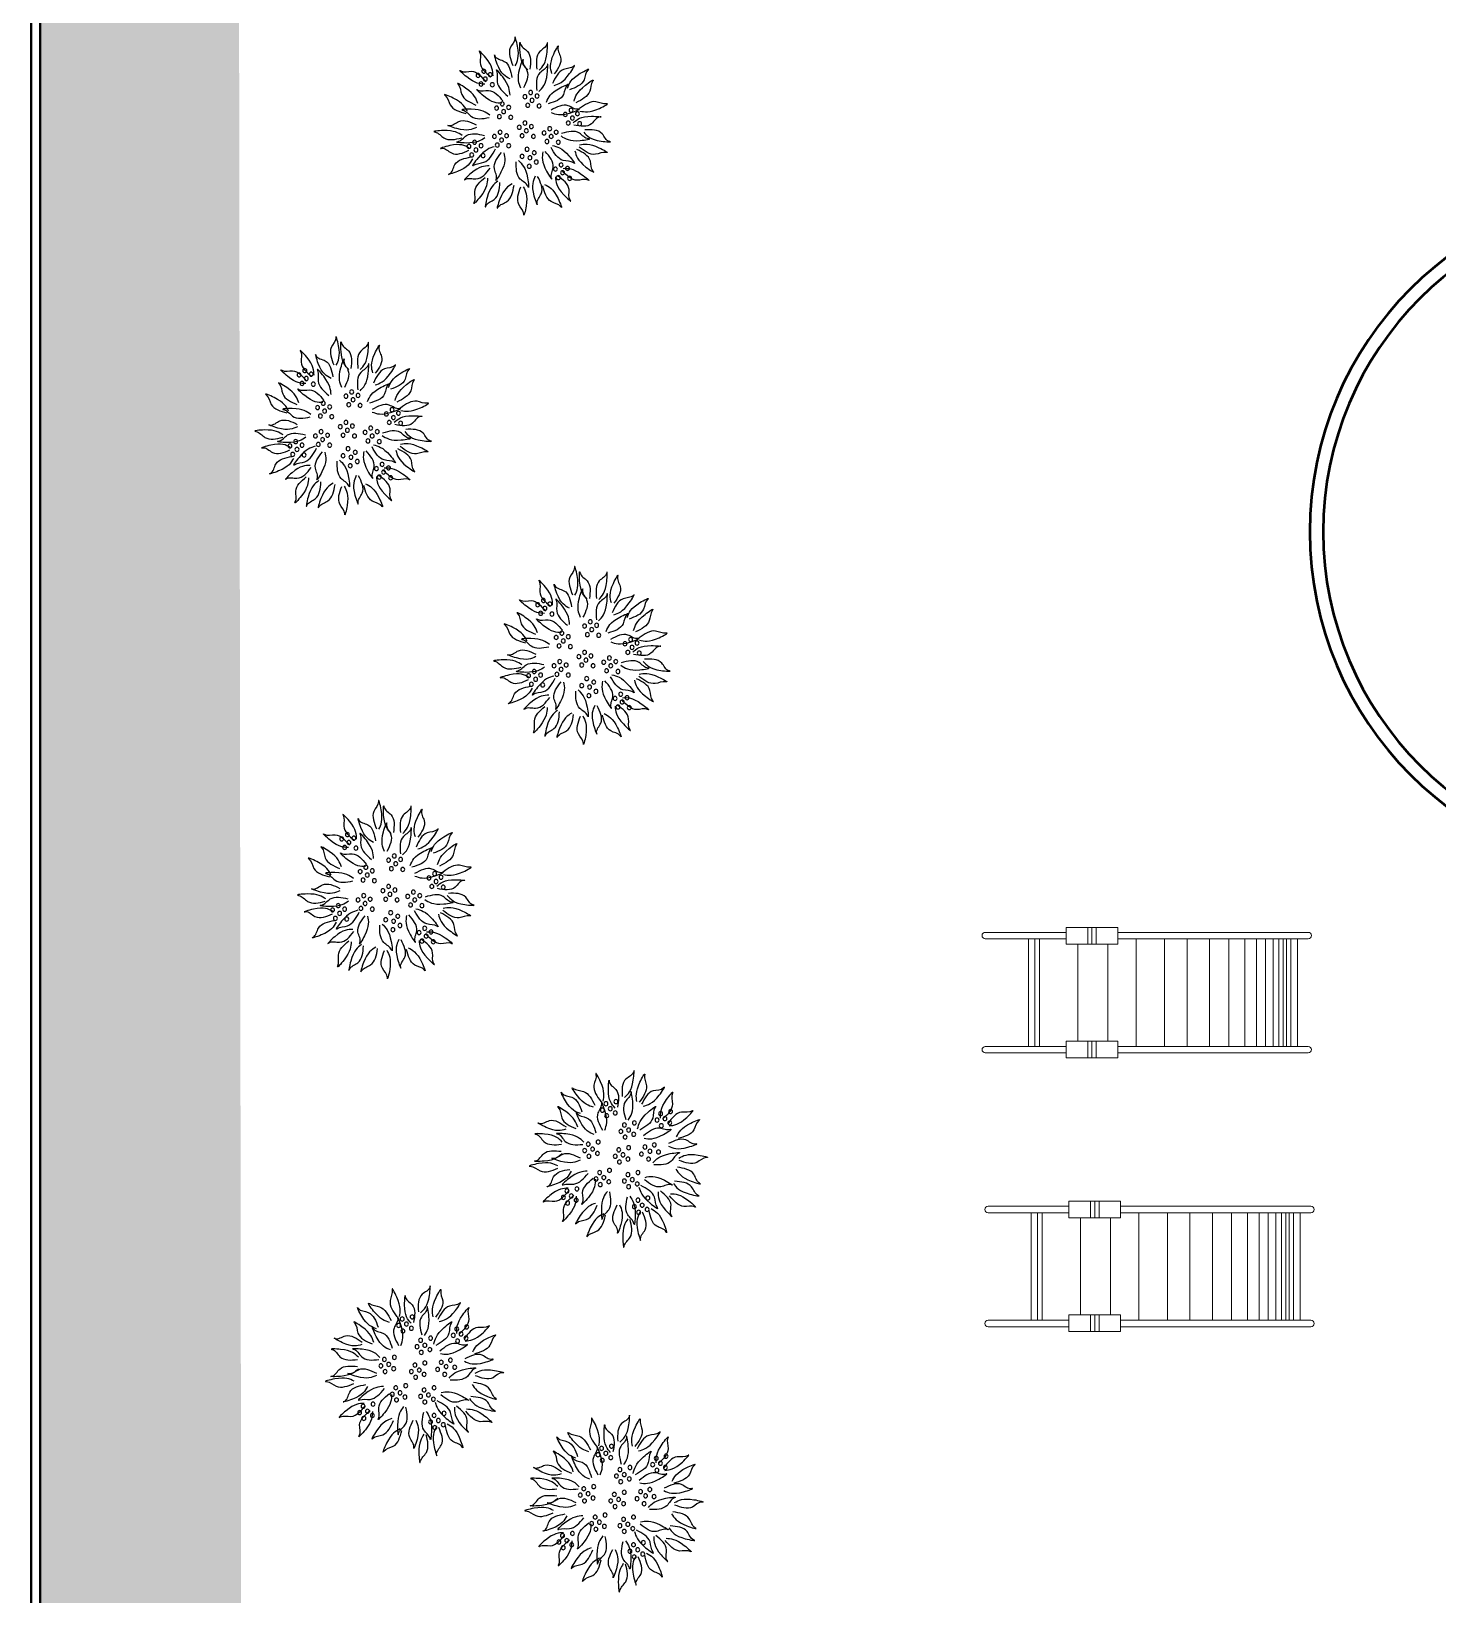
# Model space of a CAD drawing. Header units: millimetres. Extents: x 14929 to 124997, y 1647 to 25134.
# Drawn here: x 14929 to 15713, y 22141 to 23013 of the extents above; entities that cross this region are included whole.
import ezdxf

# ---------------------------------------------------------------- set-up
doc = ezdxf.new("R2010")
doc.units = ezdxf.units.MM
for name, color, linetype, lineweight in [('Hachura', 1, 'Continuous', 9), ('Parede Baixa', 5, 'Continuous', 50), ('Parede Corte', 4, 'Continuous', 40)]:
    doc.layers.add(name, color=color, linetype=linetype, lineweight=lineweight)
doc.layers.add('paisajismo', color=7, linetype='Continuous')

# ---------------------------------------------------------------- blocks, each defined once
blk = doc.blocks.new('A$C375069E9')
at = {"layer": 'paisajismo', "color": 221}
for centre in [(1.295, 2.06), (1.436, 2.03), (0.523, 1.919), (0.533, 1.759), (0.603, 1.819), (0.663, 1.889), (0.713, 1.799), (1.034, 1.759), (1.305, 1.899), (1.375, 1.959), (1.426, 1.859), (1.486, 1.939), (0.653, 1.719), (1.044, 1.598), (1.115, 1.658), (1.165, 1.558), (1.175, 1.729), (1.225, 1.638), (0.693, 1.348), (0.753, 1.448), (0.814, 1.358), (0.884, 1.418), (0.934, 1.317), (1.115, 1.408), (1.195, 1.307), (1.255, 1.378), (1.546, 1.488), (1.556, 1.327), (1.626, 1.388), (1.687, 1.458), (1.737, 1.368), (0.834, 1.247), (1.125, 1.247), (1.245, 1.207), (1.305, 1.287), (1.386, 1.087), (1.677, 1.287), (0.984, 1.057), (0.994, 0.896), (1.064, 0.956), (1.115, 0.856), (1.125, 1.027), (1.175, 0.936), (1.396, 0.926), (1.466, 0.986), (1.516, 0.886), (1.526, 1.057), (1.576, 0.966), (0.844, 0.696), (0.984, 0.666), (1.847, 0.826), (1.857, 0.666), (1.927, 0.726), (1.988, 0.796), (2.038, 0.706), (0.854, 0.535), (0.924, 0.595), (0.974, 0.495), (1.034, 0.575), (1.978, 0.625)]:
    blk.add_circle(centre, 0.0284, dxfattribs=at)
at = {"layer": 'paisajismo', "color": 124}
for points in [[(0.998, 2.06), (0.956, 2.334), (0.888, 2.44), (0.889, 2.435), (0.863, 2.285), (0.965, 2.054)], [(1.176, 2.118), (1.049, 2.364), (1.042, 2.49), (1.043, 2.485), (1.153, 2.379), (1.207, 2.133)], [(1.475, 2.065), (1.512, 2.34), (1.578, 2.447), (1.577, 2.442), (1.606, 2.292), (1.509, 2.06)], [(0.664, 1.826), (0.579, 2.089), (0.495, 2.183), (0.497, 2.179), (0.495, 2.026), (0.632, 1.814)], [(0.912, 1.994), (0.683, 2.149), (0.616, 2.257), (0.62, 2.253), (0.767, 2.212), (0.932, 2.022)], [(1.122, 1.799), (1.058, 2.068), (1.082, 2.193), (1.082, 2.187), (1.163, 2.058), (1.156, 1.806)], [(1.308, 1.969), (1.401, 2.229), (1.391, 2.355), (1.391, 2.35), (1.296, 2.23), (1.275, 1.979)], [(1.614, 1.981), (1.84, 2.142), (1.904, 2.25), (1.9, 2.247), (1.754, 2.203), (1.593, 2.009)], [(1.798, 1.89), (2.008, 2.07), (2.062, 2.185), (2.059, 2.181), (1.917, 2.123), (1.775, 1.916)], [(0.988, 1.675), (0.841, 1.91), (0.737, 1.981), (0.74, 1.977), (0.775, 1.828), (0.959, 1.656)], [(1.453, 1.657), (1.451, 1.934), (1.501, 2.049), (1.5, 2.044), (1.55, 1.9), (1.487, 1.656)], [(1.836, 1.699), (2.004, 1.919), (2.114, 1.98), (2.111, 1.977), (2.062, 1.832), (1.862, 1.678)], [(0.438, 1.564), (0.237, 1.755), (0.118, 1.797), (0.122, 1.794), (0.194, 1.659), (0.415, 1.539)], [(0.543, 1.718), (0.292, 1.836), (0.209, 1.931), (0.213, 1.928), (0.366, 1.911), (0.558, 1.749)], [(1.602, 1.593), (1.803, 1.784), (1.851, 1.901), (1.848, 1.896), (1.709, 1.832), (1.578, 1.618)], [(2.005, 1.668), (2.28, 1.695), (2.39, 1.758), (2.385, 1.756), (2.236, 1.791), (2.001, 1.702)], [(0.896, 1.541), (0.624, 1.594), (0.52, 1.667), (0.525, 1.665), (0.677, 1.685), (0.903, 1.575)], [(1.751, 1.486), (2.002, 1.603), (2.129, 1.605), (2.124, 1.604), (2.013, 1.498), (1.765, 1.455)], [(2.053, 1.488), (2.306, 1.601), (2.432, 1.601), (2.427, 1.6), (2.315, 1.496), (2.066, 1.456)], [(0.405, 1.262), (0.131, 1.304), (0.009, 1.27), (0.015, 1.27), (0.151, 1.2), (0.401, 1.228)], [(0.553, 1.432), (0.276, 1.415), (0.158, 1.46), (0.163, 1.459), (0.305, 1.517), (0.551, 1.466)], [(0.773, 1.195), (0.528, 1.324), (0.402, 1.332), (0.407, 1.33), (0.513, 1.219), (0.758, 1.164)], [(1.8, 1.231), (2.076, 1.215), (2.195, 1.26), (2.189, 1.259), (2.047, 1.316), (1.801, 1.265)], [(2.055, 1.326), (2.31, 1.218), (2.436, 1.221), (2.431, 1.222), (2.317, 1.323), (2.067, 1.357)], [(0.447, 1.106), (0.23, 0.934), (0.107, 0.902), (0.112, 0.905), (0.195, 1.033), (0.426, 1.133)], [(2.115, 1.151), (2.39, 1.183), (2.511, 1.145), (2.506, 1.145), (2.367, 1.08), (2.118, 1.117)], [(0.483, 0.904), (0.251, 0.752), (0.126, 0.732), (0.131, 0.734), (0.226, 0.854), (0.465, 0.933)], [(0.883, 0.989), (0.609, 0.948), (0.503, 0.88), (0.508, 0.882), (0.658, 0.855), (0.889, 0.956)], [(1.585, 0.962), (1.685, 0.704), (1.775, 0.615), (1.772, 0.62), (1.766, 0.772), (1.617, 0.976)], [(1.701, 1.076), (1.958, 0.973), (2.046, 0.883), (2.041, 0.885), (1.889, 0.894), (1.687, 1.045)], [(1.928, 1.076), (2.139, 0.896), (2.26, 0.861), (2.255, 0.863), (2.177, 0.995), (1.949, 1.102)], [(0.524, 0.758), (0.266, 0.658), (0.177, 0.569), (0.181, 0.571), (0.334, 0.578), (0.537, 0.726)], [(0.698, 0.783), (0.595, 0.526), (0.504, 0.438), (0.507, 0.442), (0.516, 0.595), (0.667, 0.796)], [(0.969, 0.852), (0.812, 0.624), (0.705, 0.557), (0.708, 0.561), (0.75, 0.708), (0.941, 0.872)], [(1.098, 0.722), (1.022, 0.455), (1.04, 0.33), (1.041, 0.335), (1.128, 0.461), (1.131, 0.713)], [(1.416, 0.791), (1.501, 0.528), (1.488, 0.402), (1.487, 0.407), (1.396, 0.53), (1.383, 0.782)], [(1.856, 0.722), (1.956, 0.464), (2.046, 0.374), (2.043, 0.379), (2.037, 0.532), (1.888, 0.735)], [(1.972, 0.836), (2.229, 0.733), (2.317, 0.642), (2.312, 0.645), (2.16, 0.653), (1.958, 0.804)], [(0.798, 0.546), (0.619, 0.335), (0.583, 0.214), (0.585, 0.218), (0.717, 0.297), (0.825, 0.524)], [(0.953, 0.499), (0.985, 0.224), (0.947, 0.103), (0.948, 0.108), (0.882, 0.247), (0.919, 0.496)], [(1.244, 0.6), (1.226, 0.324), (1.271, 0.206), (1.27, 0.211), (1.328, 0.353), (1.278, 0.599)], [(1.466, 0.475), (1.657, 0.274), (1.699, 0.155), (1.696, 0.159), (1.561, 0.231), (1.441, 0.452)], [(1.582, 0.621), (1.799, 0.449), (1.858, 0.337), (1.854, 0.341), (1.71, 0.393), (1.56, 0.595)], [(1.128, 0.401), (1.199, 0.134), (1.18, 0.009), (1.179, 0.014), (1.094, 0.142), (1.095, 0.393)]]:
    blk.add_spline(points, degree=3, dxfattribs=at)

msp = doc.modelspace()

# ---------------------------------------------------------------- hatches: boundary and pattern name
h = msp.add_hatch()
h.set_pattern_fill('GRASS2', color=74, scale=15, pattern_type=2)
h.set_pattern_definition([(360, (-68561.579, 13252.384), (15, 15), [2.25, -0.45, 0.6, -0.45, 2.25, -9]), (360, (-68562.329, 13252.834), (15, 15), [1.5, -1.125, 2.25, -1.125, 1.5, -7.5]), (360, (-68557.079, 13258.834), (15, 15), [1.875, -0.75, 1.875, -10.5]), (360, (-68564.579, 13261.834), (15, 15), [0.75, -1.5, 0.75, -12]), (90, (-68563.079, 13261.834), (-15, 15), [1.35, -13.65]), (90, (-68558.579, 13252.834), (-15, 15), [1.5, -13.5]), (90, (-68554.829, 13258.834), (-15, 15), [1.5, -13.5]), (45, (-68556.629, 13252.684), (1e-14, 15), [1.5, -19.7132034]), (135, (-68560.529, 13252.684), (-15, 1e-14), [1.5, -19.7132034]), (63.434949, (-68557.079, 13252.759), (8e-10, 15), [1.5, -32.0410197]), (75.9637565, (-68557.8292, 13252.834), (5e-10, 15), [1.5, -60.3465844]), (75.9637565, (-68554.0792, 13258.834), (5e-10, 15), [1.2, -60.6465844]), (75.9637565, (-68562.7792, 13261.834), (5e-10, 15), [1.05, -60.7965844]), (104.0362435, (-68559.3292, 13252.834), (-5e-10, 15), [1.5, -60.3465844]), (104.0362435, (-68555.5792, 13258.834), (-5e-10, 15), [1.2, -60.6465844]), (104.0362435, (-68563.3792, 13261.834), (-5e-10, 15), [1.05, -60.7965844]), (116.565051, (-68560.079, 13252.759), (-6e-09, 15), [1.5, -32.041002])])
h.paths.add_polyline_path([(15665.417, 20087.38), (15671.283, 20089.152)])
h.paths.add_polyline_path([(14933.725, 25129.407), (14933.725, 19834.463), (15048.725, 19834.407), (15041.888, 25129.407)])

# ---------------------------------------------------------------- linework, layer by layer
at = {"layer": 'Hachura'}
for points in [[(15460.703, 22510.242), (15505.766, 22510.242)], [(15517.783, 22512.986), (15517.783, 22503.678)], [(15520.183, 22512.986), (15520.183, 22503.678)], [(15522.583, 22512.986), (15522.583, 22503.678)], [(15534.6, 22510.242), (15640.703, 22510.242)], [(15460.703, 22506.642), (15505.766, 22506.642)], [(15460.703, 22446.642), (15484.703, 22446.642), (15484.703, 22506.642)], [(15488.303, 22446.642), (15488.303, 22506.642)], [(15490.884, 22446.642), (15490.884, 22506.642)], [(15512.322, 22449.606), (15512.322, 22503.678)], [(15529.064, 22449.606), (15529.064, 22503.678)], [(15534.6, 22506.642), (15640.703, 22506.642)], [(15544.876, 22446.642), (15544.876, 22506.642)], [(15560.688, 22446.642), (15560.688, 22506.642)], [(15573.245, 22446.642), (15573.245, 22506.642)], [(15585.801, 22446.642), (15585.801, 22506.642)], [(15596.498, 22446.642), (15596.498, 22506.642)], [(15605.334, 22446.642), (15605.334, 22506.642)], [(15611.845, 22446.642), (15611.845, 22506.642)], [(15616.961, 22446.642), (15616.961, 22506.642)], [(15621.146, 22446.642), (15621.146, 22506.642)], [(15624.402, 22446.642), (15624.402, 22506.642)], [(15626.727, 22446.642), (15626.727, 22506.642)], [(15628.587, 22446.642), (15628.587, 22506.642)], [(15631.103, 22446.642), (15631.103, 22506.642)], [(15640.703, 22446.642), (15634.703, 22446.642), (15634.703, 22506.642)], [(15517.783, 22440.298), (15517.783, 22449.606)], [(15520.183, 22440.298), (15520.183, 22449.606)], [(15522.583, 22440.298), (15522.583, 22449.606)], [(15460.703, 22446.642), (15505.766, 22446.642)], [(15460.703, 22443.042), (15505.766, 22443.042)], [(15534.6, 22446.642), (15640.703, 22446.642)], [(15534.6, 22443.042), (15640.703, 22443.042)], [(15462.222, 22357.538), (15507.286, 22357.538)], [(15462.222, 22353.938), (15507.286, 22353.938)], [(15462.222, 22293.938), (15486.222, 22293.938), (15486.222, 22353.938)], [(15489.822, 22293.938), (15489.822, 22353.938)], [(15492.404, 22293.938), (15492.404, 22353.938)], [(15519.303, 22360.282), (15519.303, 22350.974)], [(15521.703, 22360.282), (15521.703, 22350.974)], [(15524.103, 22360.282), (15524.103, 22350.974)], [(15536.12, 22357.538), (15642.222, 22357.538)], [(15536.12, 22353.938), (15642.222, 22353.938)], [(15546.396, 22293.938), (15546.396, 22353.938)], [(15562.208, 22293.938), (15562.208, 22353.938)], [(15574.764, 22293.938), (15574.764, 22353.938)], [(15587.321, 22293.938), (15587.321, 22353.938)], [(15598.018, 22293.938), (15598.018, 22353.938)], [(15606.854, 22293.938), (15606.854, 22353.938)], [(15613.365, 22293.938), (15613.365, 22353.938)], [(15618.48, 22293.938), (15618.48, 22353.938)], [(15622.666, 22293.938), (15622.666, 22353.938)], [(15625.921, 22293.938), (15625.921, 22353.938)], [(15628.247, 22293.938), (15628.247, 22353.938)], [(15630.107, 22293.938), (15630.107, 22353.938)], [(15632.622, 22293.938), (15632.622, 22353.938)], [(15642.222, 22293.938), (15636.222, 22293.938), (15636.222, 22353.938)], [(15513.841, 22296.902), (15513.841, 22350.974)], [(15530.584, 22296.902), (15530.584, 22350.974)], [(15462.222, 22293.938), (15507.286, 22293.938)], [(15519.303, 22287.595), (15519.303, 22296.902)], [(15521.703, 22287.595), (15521.703, 22296.902)], [(15524.103, 22287.595), (15524.103, 22296.902)], [(15536.12, 22293.938), (15642.222, 22293.938)], [(15462.222, 22290.338), (15507.286, 22290.338)], [(15536.12, 22290.338), (15642.222, 22290.338)]]:
    msp.add_lwpolyline(points, dxfattribs=at)
for points in [[(15505.766, 22503.678), (15505.766, 22512.986), (15534.6, 22512.986), (15534.6, 22503.678)], [(15505.766, 22449.606), (15505.766, 22440.298), (15534.6, 22440.298), (15534.6, 22449.606)], [(15507.286, 22350.974), (15507.286, 22360.282), (15536.12, 22360.282), (15536.12, 22350.974)], [(15507.286, 22296.902), (15507.286, 22287.595), (15536.12, 22287.595), (15536.12, 22296.902)]]:
    msp.add_lwpolyline(points, close=True, dxfattribs=at)
for centre, start, end in [((15460.703, 22508.442), 90, 270), ((15640.703, 22508.442), 270, 90), ((15460.703, 22444.842), 90, 270), ((15640.703, 22444.842), 270, 90), ((15462.222, 22355.738), 90, 270), ((15642.222, 22355.738), 270, 90), ((15462.222, 22292.138), 90, 270), ((15642.222, 22292.138), 270, 90)]:
    msp.add_arc(centre, 1.8, start, end, dxfattribs=at)
at = {"layer": 'Parede Baixa'}
for radius in [191.478, 183.978]:
    msp.add_arc((15833.076, 22733.569), radius, 0, 270, dxfattribs=at)
at = {"layer": 'Parede Corte'}
for p, q in [((14928.725, 25134.407), (14928.725, 19334.407)), ((14933.725, 25134.407), (14933.725, 19334.407))]:
    msp.add_line(p, q, dxfattribs=at)

# ---------------------------------------------------------------- block references
at = {"color": 2, "xscale": -39.43178529435056, "yscale": 39.43178529435056, "zscale": 39.43178529435056, "rotation": 270}
for p in [(15153.244, 22910.049), (15053.435, 22743.083), (15186.485, 22614.914), (15077.194, 22484.371)]:
    msp.add_blockref('A$C375069E9', p, dxfattribs=at)
at = {"color": 2, "xscale": -39.43178529435056, "yscale": 39.43178529435056, "zscale": 39.43178529435056}
for p in [(15305.799, 22334.648), (15192.156, 22214.609), (15303.333, 22142.5)]:
    msp.add_blockref('A$C375069E9', p, dxfattribs=at)

doc.saveas('drawing.dxf')
